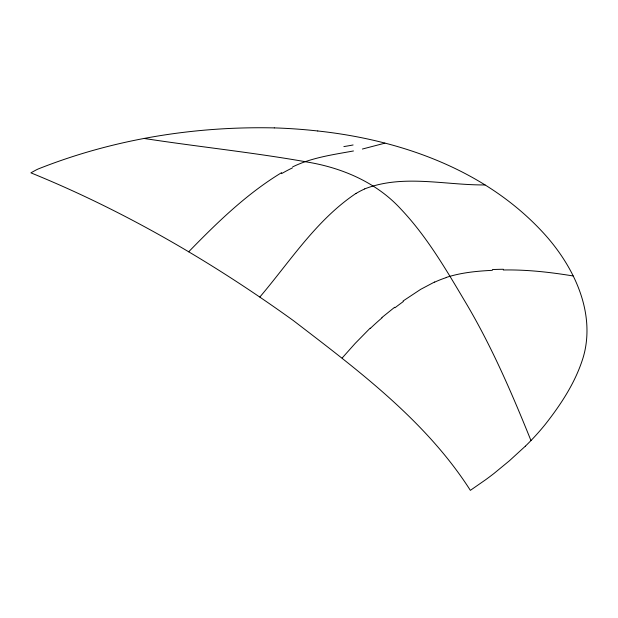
<?xml version="1.0" encoding="UTF-8"?>
<svg xmlns="http://www.w3.org/2000/svg" width="618" height="618" viewBox="0 0 618 618"><rect width="100%" height="100%" fill="white"/><g stroke="black" fill="none" stroke-linecap="round" stroke-linejoin="round"><path stroke-width="0.93" d="M259.854 297.019C290.275 261.198 316.431 219.846 356.092 193.357M342.179 357.984L355.149 343.438L370.167 328.135M188.66 251.82C217.034 222.665 246.652 193.766 281.669 172.615M525.346 446.188L509.34 460.835L494.052 473.411A438.85 253.365 0 0 1 485.624 479.746L470.36 490.352C425.964 420.819 357.946 370.174 293.426 320.626C211.819 261.847 124.164 210.777 30.9 172.847L35.744 170.166A60.603 34.987 0 0 1 38.223 168.961C112.909 139.297 194.021 126.126 274.276 127.903M381.847 317.575L394.639 307.262M403.083 300.989L420.696 289.332L434.639 281.97M292.654 166.891C311.696 157.575 332.863 154.724 353.481 150.962M364.705 188.884C403.098 173.959 445.138 185.292 485.037 184.929M446.188 277.459C461.082 272.6 476.802 271.109 492.368 270.329M384.859 143.175L362.387 149.038M503.261 269.989C526.698 269.533 550.074 272.19 573.172 275.968M317.768 130.977C399.923 139.861 483.284 169.123 541.074 230.429C570.87 261.831 594.431 306.93 584.783 351.263A290.885 167.941 0 0 1 583.237 357.227C575.682 382.079 561.129 404.187 545.215 424.458A432.005 249.417 0 0 1 525.354 446.188M144.349 138.494C198.841 146.868 253.751 152.492 308.034 162.179C342.751 168.034 376.771 182.712 400.858 209.054C426.42 236.03 445.339 268.336 464.211 300.116C490.993 344.651 511.557 392.461 530.962 440.549M356.099 193.411A83.399 51.101 -55.1 0 1 364.705 188.938M353.102 144.967A423.029 119.004 13.9 0 1 343.863 146.582M281.569 173.635A111.07 52.545 -45.6 0 1 292.422 167.903M370.352 328.39A206.366 145.794 -52 0 1 382.009 317.853M394.902 307.81A288.459 213.264 -53.3 0 1 403.322 301.545M434.67 282.14A114.438 87.262 -54.9 0 1 446.196 277.613M492.438 269.556A490.012 397.783 -67.4 0 1 503.346 269.27M274.276 127.895A319.228 184.303 0 0 1 317.76 130.985"/></g></svg>
